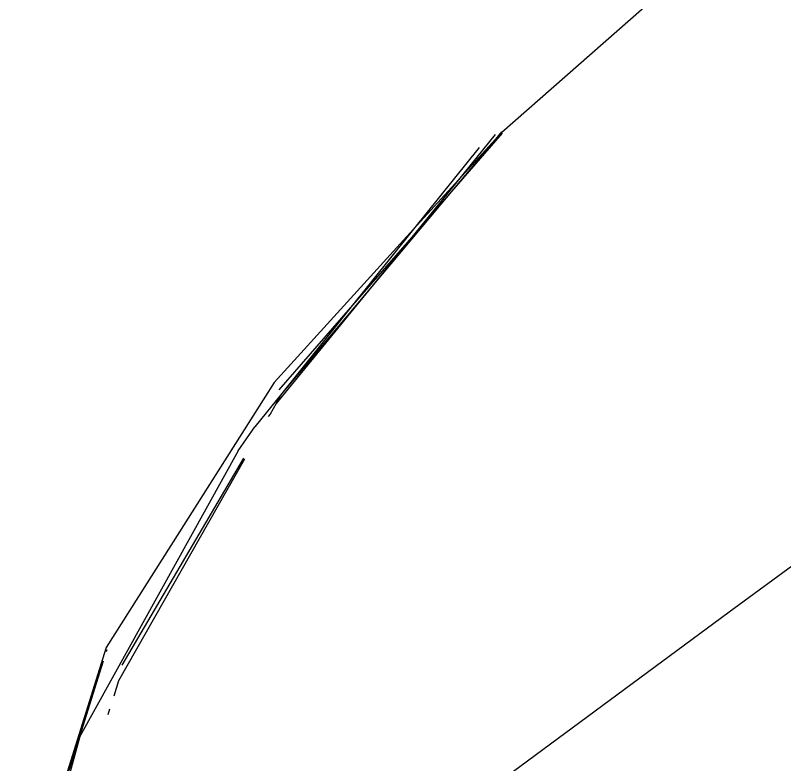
# Model space of a CAD drawing. Header units: millimetres. Extents: x -41292 to 298682, y -22072 to 33155.
# Drawn here: x 31089.1 to 31140.9, y -9403.2 to -9352.8 of the extents above; entities that cross this region are included whole.
import ezdxf

# ---------------------------------------------------------------- set-up
doc = ezdxf.new("R2010")
doc.units = ezdxf.units.MM

# ---------------------------------------------------------------- blocks, each defined once
blk = doc.blocks.new('rmfnasesx')
for p, q in [((59285.182, 6618.92), (58600.432, 6119.459)), ((58585.128, 6151.79), (58602.98, 6167.495)), ((58581.018, 6146.942), (58585.177, 6151.719)), ((58584.687, 6151.621), (58582.212, 6148.583)), ((58585.113, 6151.812), (58584.696, 6151.315)), ((58585.128, 6151.79), (58584.696, 6151.315)), ((58584.696, 6151.315), (58581.018, 6146.942)), ((58584.696, 6151.315), (58582.212, 6148.583)), ((58583.607, 6150.759), (58579.177, 6145.246)), ((58582.212, 6148.583), (58578.766, 6144.355)), ((58582.212, 6148.583), (58579.177, 6145.246)), ((58581.018, 6146.942), (58576.359, 6141.4)), ((58578.766, 6144.355), (58581.018, 6146.942)), ((58579.177, 6145.246), (58569.792, 6134.926)), ((58579.177, 6145.246), (58574.799, 6139.797)), ((58574.799, 6139.797), (58578.766, 6144.355)), ((58578.766, 6144.355), (58576.359, 6141.4)), ((58576.359, 6141.4), (58569.926, 6133.505)), ((58576.359, 6141.4), (58570.297, 6134.191)), ((58570.13, 6134.434), (58574.799, 6139.797)), ((58574.799, 6139.797), (58570.297, 6134.191)), ((58569.792, 6134.926), (58558.466, 6117.069)), ((58570.297, 6134.191), (58568.478, 6131.931)), ((58569.926, 6133.505), (58570.297, 6134.191)), ((58569.926, 6133.505), (58569.521, 6132.793)), ((58569.521, 6132.793), (58569.38, 6132.632)), ((58567.356, 6130.32), (58568.478, 6131.931)), ((58567.356, 6130.32), (58556.703, 6111.069)), ((58567.732, 6129.831), (58559.523, 6115.878)), ((58567.792, 6129.752), (58559.304, 6114.827)), ((58600.432, 6119.459), (58573.377, 6099.459)), ((58558.466, 6117.069), (58552.64, 6098.389)), ((58558.495, 6116.801), (58558.535, 6116.927)), ((58556.703, 6111.069), (58558.295, 6116.171)), ((58559.304, 6114.827), (58558.977, 6113.786)), ((58558.701, 6112.911), (58558.582, 6112.533)), ((58556.703, 6111.069), (58552.354, 6095.517)), ((58552.64, 6098.389), (58556.703, 6111.069))]:
    blk.add_line(p, q)

msp = doc.modelspace()

# ---------------------------------------------------------------- block references
msp.add_blockref('rmfnasesx', (-27463.272, -15512.431))

doc.saveas('drawing.dxf')
